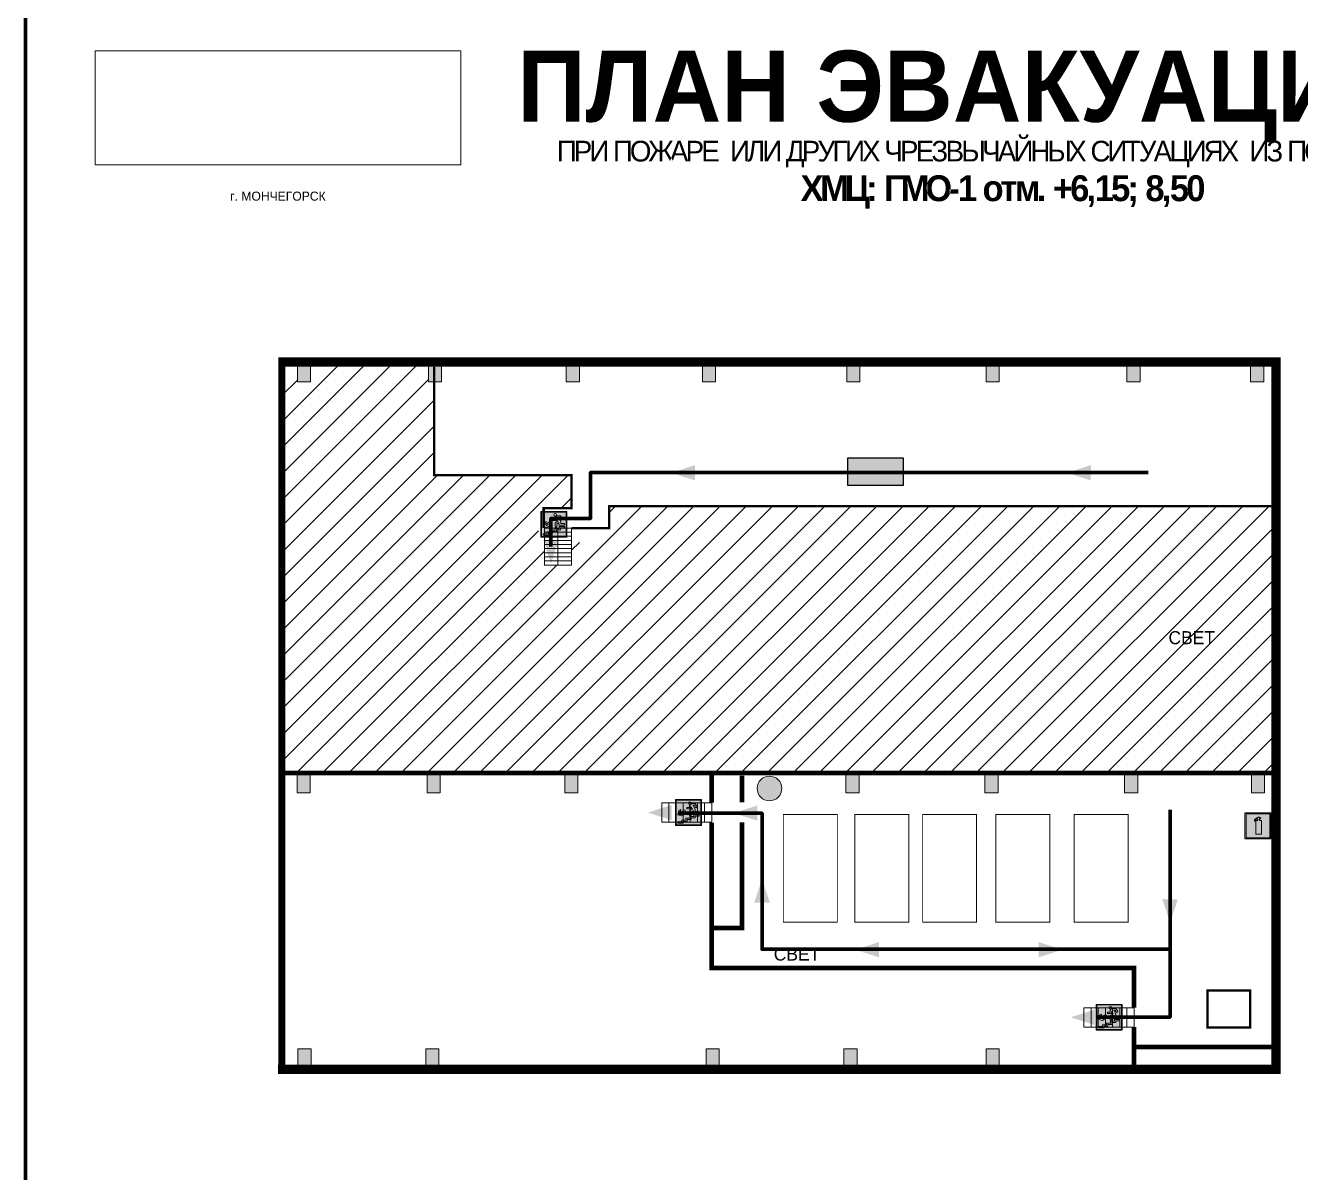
# Model space of a CAD drawing. Header units: millimetres. Extents: x 13114 to 67229, y 22859 to 38520.
# Drawn here: x 21883.5 to 22277.7, y 30529.4 to 30884.1 of the extents above; entities that cross this region are included whole.
import ezdxf

# ---------------------------------------------------------------- set-up
doc = ezdxf.new("R2010")
doc.units = ezdxf.units.MM
doc.layers.add('План_Штампы', color=7, linetype='Continuous')
doc.styles.add('обычный', font='arial.ttf')
picture_1 = doc.add_image_def('image1.jpg', size_in_pixel=(337, 105))

# ---------------------------------------------------------------- blocks, each defined once
blk = doc.blocks.new('A$C7B8C2D5B')
at = {"lineweight": 0}
h = blk.add_hatch(color=5, dxfattribs=at)
h.dxf.hatch_style = 1
h.paths.add_polyline_path([(1.4, -3.02, 1), (-2.11, -3.02, 1)])
at = {"color": 5, "lineweight": 0}
blk.add_circle((-0.36, -3.02), 1.75, dxfattribs=at)
blk = doc.blocks.new('вниз 3')
at = {"lineweight": 0, "true_color": 0xffffff}
h = blk.add_hatch(color=7, dxfattribs=at)
h.dxf.hatch_style = 1
h.paths.add_polyline_path([(40997.5, -4475.69), (40997.25, -4475.28), (40995.76, -4476.15), (40995.97, -4475.23), (40995.39, -4475.56), (40995.05, -4476.83), (40996.33, -4477.17), (40996.91, -4476.83), (40996, -4476.55)], flags=0)
h.paths.add_polyline_path([(40999.81, -4473.95), (41000.22, -4473.95), (41000.64, -4474.67), (41001.03, -4474.43), (41000.46, -4473.49), (41000.42, -4473.49), (40999.43, -4473.49), (40998.68, -4473.92), (40998.68, -4474.57), (40997.88, -4474.57), (40997.88, -4475), (40999.14, -4475), (40999.14, -4474.43), (40999.14, -4474.38), (40999.59, -4475.15), (40998.72, -4475.67), (40998.72, -4477.06), (40999.24, -4477.06), (40999.24, -4475.96), (40999.95, -4475.56), (40999.95, -4476.43), (41001.61, -4476.43), (41001.61, -4475.88), (41000.47, -4475.88), (41000.47, -4475.12)], flags=0)
h.paths.add_polyline_path([(40999.2, -4473.24, 1), (40998.35, -4473.24, 1)], flags=0)
h.paths.add_polyline_path([(41000.46, -4477.26), (41001.69, -4477.26), (41001.69, -4476.84), (41000.03, -4476.84), (41000.03, -4477.39), (40998.78, -4477.39), (40998.78, -4477.95), (40997.53, -4477.95), (40997.53, -4478.5), (40996.29, -4478.5), (40996.29, -4479.06), (40995.05, -4479.06), (40995.05, -4479.48), (40995.29, -4479.48), (40996.72, -4479.48), (40996.72, -4478.92), (40997.97, -4478.92), (40997.97, -4478.36), (40999.2, -4478.36), (40999.2, -4477.81), (41000.46, -4477.81)], flags=0)
h.paths.add_polyline_path([(41002.37, -4472.17), (40994.37, -4472.17), (40994.37, -4480.17), (41002.37, -4480.17)])
h.paths.add_polyline_path([(41002.16, -4479.96), (40994.57, -4479.96), (40994.57, -4472.37), (41002.16, -4472.37)], flags=16)
h.paths.add_polyline_path([(41001.61, -4475.88), (41001.61, -4476.43), (40999.95, -4476.43), (40999.95, -4475.56), (40999.24, -4475.96), (40999.24, -4477.06), (40998.72, -4477.06), (40998.72, -4475.67), (40999.59, -4475.15), (40999.14, -4474.38), (40999.14, -4474.43), (40999.14, -4475), (40997.88, -4475), (40997.88, -4474.57), (40998.68, -4474.57), (40998.68, -4473.92), (40999.43, -4473.49), (41000.42, -4473.49), (41000.46, -4473.49), (41001.03, -4474.43), (41000.64, -4474.67), (41000.22, -4473.95), (40999.81, -4473.95), (41000.47, -4475.12), (41000.47, -4475.88)], flags=0)
h.paths.add_polyline_path([(41001.69, -4476.84), (41001.69, -4477.26), (41000.46, -4477.26), (41000.46, -4477.81), (40999.2, -4477.81), (40999.2, -4478.36), (40997.97, -4478.36), (40997.97, -4478.92), (40996.72, -4478.92), (40996.72, -4479.48), (40995.05, -4479.48), (40995.05, -4479.06), (40996.29, -4479.06), (40996.29, -4478.5), (40997.53, -4478.5), (40997.53, -4477.95), (40998.78, -4477.95), (40998.78, -4477.39), (41000.03, -4477.39), (41000.03, -4476.84)], flags=0)
h.paths.add_polyline_path([(40998.35, -4473.24, -1), (40999.2, -4473.24, -1)], flags=0)
h.paths.add_polyline_path([(40997.5, -4475.69), (40996, -4476.55), (40996.91, -4476.83), (40996.33, -4477.17), (40995.05, -4476.83), (40995.39, -4475.56), (40995.97, -4475.23), (40995.76, -4476.15), (40997.25, -4475.28)], flags=0)
at = {"lineweight": 0}
h = blk.add_hatch(color=126, dxfattribs=at)
h.dxf.hatch_style = 1
h.paths.add_polyline_path([(41002.16, -4472.37), (40994.57, -4472.37), (40994.57, -4479.96), (41002.16, -4479.96)])
h.paths.add_polyline_path([(40995.97, -4475.23), (40995.76, -4476.15), (40997.25, -4475.28), (40997.5, -4475.69), (40996, -4476.55), (40996.91, -4476.83), (40996.33, -4477.17), (40995.05, -4476.83), (40995.39, -4475.56)], flags=16)
h.paths.add_polyline_path([(40997.88, -4474.57), (40998.68, -4474.57), (40998.68, -4473.92), (40999.43, -4473.49), (41000.42, -4473.49), (41000.46, -4473.49), (41001.03, -4474.43), (41000.64, -4474.67), (41000.22, -4473.95), (40999.81, -4473.95), (41000.47, -4475.12), (41000.47, -4475.88), (41001.61, -4475.88), (41001.61, -4476.43), (40999.95, -4476.43), (40999.95, -4475.56), (40999.24, -4475.96), (40999.24, -4477.06), (40998.72, -4477.06), (40998.72, -4475.67), (40999.59, -4475.15), (40999.14, -4474.38), (40999.14, -4474.43), (40999.14, -4475), (40997.88, -4475)], flags=16)
h.paths.add_polyline_path([(40998.35, -4473.24, -1), (40999.2, -4473.24, -1)], flags=16)
h.paths.add_polyline_path([(40997.53, -4477.95), (40998.78, -4477.95), (40998.78, -4477.39), (41000.03, -4477.39), (41000.03, -4476.84), (41001.69, -4476.84), (41001.69, -4477.26), (41000.46, -4477.26), (41000.46, -4477.81), (40999.2, -4477.81), (40999.2, -4478.36), (40997.97, -4478.36), (40997.97, -4478.92), (40996.72, -4478.92), (40996.72, -4479.48), (40995.05, -4479.48), (40995.05, -4479.06), (40996.29, -4479.06), (40996.29, -4478.5), (40997.53, -4478.5)], flags=16)
at = {"lineweight": 0, "true_color": 0xffffff}
h = blk.add_hatch(color=7, dxfattribs=at)
h.dxf.hatch_style = 1
h.paths.add_polyline_path([(40999.2, -4473.24, 1), (40998.35, -4473.24, 1)])
h.paths.add_polyline_path([(40999.81, -4473.95), (41000.22, -4473.95), (41000.64, -4474.67), (41001.03, -4474.43), (41000.46, -4473.49), (41000.42, -4473.49), (40999.43, -4473.49), (40998.68, -4473.92), (40998.68, -4474.57), (40997.88, -4474.57), (40997.88, -4475), (40999.14, -4475), (40999.14, -4474.43), (40999.14, -4474.38), (40999.59, -4475.15), (40998.72, -4475.67), (40998.72, -4477.06), (40999.24, -4477.06), (40999.24, -4475.96), (40999.95, -4475.56), (40999.95, -4476.43), (41001.61, -4476.43), (41001.61, -4475.88), (41000.47, -4475.88), (41000.47, -4475.12)])
h.paths.add_polyline_path([(40999.2, -4477.81), (41000.46, -4477.81), (41000.46, -4477.26), (41001.69, -4477.26), (41001.69, -4476.84), (41000.03, -4476.84), (41000.03, -4477.39), (40998.78, -4477.39), (40998.78, -4477.95), (40997.53, -4477.95), (40997.53, -4478.5), (40996.29, -4478.5), (40996.29, -4479.06), (40995.05, -4479.06), (40995.05, -4479.48), (40995.29, -4479.48), (40996.72, -4479.48), (40996.72, -4478.92), (40997.97, -4478.92), (40997.97, -4478.36), (40999.2, -4478.36)])
h.paths.add_polyline_path([(40997.5, -4475.69), (40997.25, -4475.28), (40995.76, -4476.15), (40995.97, -4475.23), (40995.39, -4475.56), (40995.05, -4476.83), (40996.33, -4477.17), (40996.91, -4476.83), (40996, -4476.55)])
at = {"color": 126, "lineweight": 0}
for points in [[(40994.37, -4472.17), (41002.37, -4472.17), (41002.37, -4480.17), (40994.37, -4480.17)], [(40994.57, -4472.37), (41002.16, -4472.37), (41002.16, -4479.96), (40994.57, -4479.96)]]:
    blk.add_lwpolyline(points, close=True, dxfattribs=at)
for points in [[(40999.14, -4474.43), (40999.14, -4475), (40997.88, -4475), (40997.88, -4474.57), (40998.68, -4474.57), (40998.68, -4473.92), (40999.43, -4473.49), (41000.42, -4473.49), (41000.46, -4473.49), (41001.03, -4474.43), (41000.64, -4474.67), (41000.22, -4473.95), (40999.81, -4473.95), (41000.47, -4475.12), (41000.47, -4475.88), (41001.61, -4475.88), (41001.61, -4476.43), (40999.95, -4476.43), (40999.95, -4475.56), (40999.24, -4475.96), (40999.24, -4477.06), (40998.72, -4477.06), (40998.72, -4475.67), (40999.59, -4475.15), (40999.14, -4474.38), (40999.14, -4474.43)], [(40995.05, -4476.83), (40995.39, -4475.56), (40995.97, -4475.23), (40995.76, -4476.15), (40997.25, -4475.28), (40997.5, -4475.69), (40996, -4476.55), (40996.91, -4476.83), (40996.33, -4477.17), (40995.05, -4476.83)], [(40995.29, -4479.48), (40995.05, -4479.48), (40995.05, -4479.06), (40996.29, -4479.06), (40996.29, -4478.5), (40997.53, -4478.5), (40997.53, -4477.95), (40998.78, -4477.95), (40998.78, -4477.39), (41000.03, -4477.39), (41000.03, -4476.84), (41001.69, -4476.84), (41001.69, -4477.26), (41000.46, -4477.26), (41000.46, -4477.81), (40999.2, -4477.81), (40999.2, -4478.36), (40997.97, -4478.36), (40997.97, -4478.92), (40996.72, -4478.92), (40996.72, -4479.48), (40995.05, -4479.48)]]:
    blk.add_lwpolyline(points, dxfattribs=at)
blk.add_circle((40998.77, -4473.24), 0.426, dxfattribs=at)
blk = doc.blocks.new('A$C3AD82952')
at = {"true_color": 0xf5f5ff}
h = blk.add_hatch(color=7, dxfattribs=at)
h.dxf.hatch_style = 1
h.paths.add_polyline_path([(8.21, 8.73, 0.414214), (7.89, 9.05), (7.22, 9.05), (7.22, 9.92), (7.59, 9.92, 1), (7.57, 10.36), (7.22, 10.36), (7.22, 10.6), (6.43, 10.6), (6.43, 10.36), (6.01, 10.36), (4.74, 9.59), (4.74, 8.69), (4.98, 8.73), (4.98, 9.26), (6.12, 9.91), (6.43, 9.91), (6.43, 9.05), (5.76, 9.05, 0.414214), (5.44, 8.73), (5.44, 2.2), (8.21, 2.2)], flags=0)
h.paths.add_polyline_path([(12.8, 12.8), (0, 12.8), (0, 0), (12.8, 0)])
h.paths.add_polyline_path([(0.51, 12.29), (12.29, 12.29), (12.29, 0.51), (0.51, 0.51)], flags=16)
h.paths.add_polyline_path([(4.74, 9.59), (6.01, 10.36), (6.43, 10.36), (6.43, 10.6), (7.22, 10.6), (7.22, 10.36), (7.59, 10.36, -0.94586), (7.59, 9.92), (7.22, 9.92), (7.22, 9.05), (7.89, 9.05, -0.414214), (8.21, 8.73), (8.21, 2.2), (5.44, 2.2), (5.44, 8.73, -0.414214), (5.76, 9.05), (6.43, 9.05), (6.43, 9.91), (6.12, 9.91), (4.98, 9.26), (4.98, 8.73), (4.74, 8.69)], flags=0)
h = blk.add_hatch(color=242)
h.dxf.hatch_style = 1
h.paths.add_polyline_path([(12.29, 12.29), (0.51, 12.29), (0.51, 0.51), (12.29, 0.51)])
h.paths.add_polyline_path([(4.74, 8.69), (4.74, 9.59), (6.01, 10.36), (6.43, 10.36), (6.43, 10.6), (7.22, 10.6), (7.22, 10.36), (7.59, 10.36, -0.94586), (7.59, 9.92), (7.22, 9.92), (7.22, 9.05), (7.89, 9.05, -0.414214), (8.21, 8.73), (8.21, 2.2), (5.44, 2.2), (5.44, 8.73, -0.414214), (5.76, 9.05), (6.43, 9.05), (6.43, 9.91), (6.12, 9.91), (4.98, 9.26), (4.98, 8.73)], flags=16)
h = blk.add_hatch(color=7, dxfattribs=at)
h.dxf.hatch_style = 1
h.paths.add_polyline_path([(8.21, 8.73, 0.414214), (7.89, 9.05), (7.22, 9.05), (7.22, 9.92), (7.59, 9.92, 1), (7.57, 10.36), (7.22, 10.36), (7.22, 10.6), (6.43, 10.6), (6.43, 10.36), (6.01, 10.36), (4.74, 9.59), (4.74, 8.69), (4.98, 8.73), (4.98, 9.26), (6.12, 9.91), (6.43, 9.91), (6.43, 9.05), (5.76, 9.05, 0.414214), (5.44, 8.73), (5.44, 2.2), (8.21, 2.2)])
at = {"color": 242, "lineweight": 5}
for p, q in [((0, 0), (0, 12.8)), ((0, 12.8), (12.8, 12.8)), ((12.8, 0), (12.8, 12.8)), ((6.01, 10.36), (4.74, 9.59)), ((4.74, 9.59), (4.74, 8.69)), ((4.74, 8.69), (4.98, 8.73)), ((4.98, 9.26), (6.12, 9.91)), ((4.98, 8.73), (4.98, 9.26)), ((5.44, 2.2), (5.44, 8.73)), ((5.76, 9.05), (6.43, 9.05)), ((6.01, 10.36), (6.43, 10.36)), ((6.12, 9.91), (6.43, 9.91)), ((7.22, 10.6), (6.43, 10.6)), ((6.43, 10.6), (6.43, 10.36)), ((6.43, 9.91), (6.43, 9.05)), ((7.22, 10.36), (7.22, 10.6)), ((7.59, 10.36), (7.22, 10.36)), ((7.22, 9.05), (7.22, 9.92)), ((7.59, 9.92), (7.22, 9.92)), ((7.89, 9.05), (7.22, 9.05)), ((8.21, 2.2), (8.21, 8.73)), ((0, 0), (12.8, 0)), ((5.44, 2.2), (8.21, 2.2))]:
    blk.add_line(p, q, dxfattribs=at)
blk.add_lwpolyline([(0.51, 12.29), (12.29, 12.29), (12.29, 0.51), (0.51, 0.51)], close=True, dxfattribs=at)
for centre, radius, start, end in [((5.76, 8.73), 0.32, 90, 180), ((7.58, 10.14), 0.223, 273.18746, 86.81254), ((7.89, 8.73), 0.32, 0, 90)]:
    blk.add_arc(centre, radius, start, end, dxfattribs=at)
blk = doc.blocks.new('A$C32E8229D')
at = {"true_color": 0xffffff}
blk.add_hatch(color=7, dxfattribs=at).paths.add_polyline_path([(0, 0), (0, -8), (16, -8), (16, 0)])
h = blk.add_hatch(color=126)
h.paths.add_polyline_path([(0.2, -0.2), (15.8, -0.2), (15.8, -7.8), (0.2, -7.8)])
h.paths.add_polyline_path([(13.49, -2.05), (12.08, -2.05), (11.37, -2.63, 0.162397), (11.29, -2.84), (11.29, -3.63), (10.35, -3.63), (10.35, -4.05), (11.68, -4.05), (11.68, -3.48), (12.26, -4.28), (11.29, -5.1), (11.29, -6.78), (11.85, -6.78), (11.85, -5.44), (12.8, -4.64), (12.8, -5.94), (14.46, -5.94), (14.46, -5.39), (13.45, -5.39), (13.45, -3.97), (12.46, -2.59), (13.15, -2.59), (13.69, -3.34), (14.18, -3)], flags=16)
h.paths.add_polyline_path([(10.74, -1.82, 1), (11.8, -1.82, 1)], flags=16)
h.paths.add_polyline_path([(9.39, -3.59), (5.99, -3.59), (6.56, -3.03), (5.91, -3.03), (5.1, -3.83), (5.91, -4.64), (6.56, -4.64), (5.99, -4.09), (9.39, -4.09)], flags=16)
h.paths.add_polyline_path([(4.29, -1.08), (1.72, -1.08), (1.72, -6.6), (4.29, -6.6)], flags=16)
at = {"color": 126}
blk.add_lwpolyline([(16, -8), (0, -8), (0, 0), (16, 0)], close=True, dxfattribs=at)

msp = doc.modelspace()

# ---------------------------------------------------------------- hatches: boundary and pattern name
at = {"lineweight": 0}
h = msp.add_hatch(dxfattribs=at)
h.set_pattern_fill('ANSI31', color=256, scale=1.8, angle=180)
h.set_pattern_definition([(225, (59559.2, 46204.621), (4.04111525, -4.04111525), [])])
h.paths.add_polyline_path([(22270.11, 30652.95), (22270.11, 30735.44), (22064.01, 30735.44), (22064.01, 30728.66), (22062.03, 30728.66, -0.046798), (22062.11, 30727.82, -1), (22053.05, 30727.82, -0.046798), (22053.13, 30728.66), (22052.35, 30728.66), (22052.35, 30717.26), (22043.94, 30717.26), (22043.94, 30725.49), (22042.17, 30725.49), (22042.17, 30734.71), (22043.66, 30734.71), (22043.66, 30734.83), (22052.35, 30734.83), (22052.35, 30745.06), (22009.86, 30745.06), (22009.86, 30773.86), (22008.1, 30773.86), (22008.1, 30780.01), (21971.62, 30780.01), (21971.62, 30773.86), (21967.57, 30773.86), (21967.57, 30780.01), (21962.75, 30780.01), (21962.75, 30652.95), (22095.7, 30652.95)])
h.paths.add_polyline_path([(22167.91, 30702), (22151.12, 30702), (22151.12, 30692.62), (22167.91, 30692.62)], flags=24)
h = msp.add_hatch(color=256, dxfattribs=at)
h.dxf.hatch_style = 1
h.paths.add_polyline_path([(21971.62, 30773.86), (21971.62, 30780.01), (21967.57, 30780.01), (21967.57, 30773.86)])
h = msp.add_hatch(color=256, dxfattribs=at)
h.dxf.hatch_style = 1
h.paths.add_polyline_path([(22012.15, 30773.86), (22012.15, 30780.01), (22008.1, 30780.01), (22008.1, 30773.86)])
h = msp.add_hatch(color=256, dxfattribs=at)
h.dxf.hatch_style = 1
h.paths.add_polyline_path([(22054.76, 30773.86), (22054.76, 30780.01), (22050.71, 30780.01), (22050.71, 30773.86)])
h = msp.add_hatch(color=256, dxfattribs=at)
h.dxf.hatch_style = 1
h.paths.add_polyline_path([(22096.86, 30773.86), (22096.86, 30780.01), (22092.8, 30780.01), (22092.8, 30773.86)])
h = msp.add_hatch(color=256, dxfattribs=at)
h.dxf.hatch_style = 1
h.paths.add_polyline_path([(22141.51, 30773.86), (22141.51, 30780.01), (22137.45, 30780.01), (22137.45, 30773.86)])
h = msp.add_hatch(color=256, dxfattribs=at)
h.dxf.hatch_style = 1
h.paths.add_polyline_path([(22184.52, 30773.86), (22184.52, 30780.01), (22180.47, 30780.01), (22180.47, 30773.86)])
h = msp.add_hatch(color=256, dxfattribs=at)
h.dxf.hatch_style = 1
h.paths.add_polyline_path([(22228.09, 30773.86), (22228.09, 30780.01), (22224.03, 30780.01), (22224.03, 30773.86)])
h = msp.add_hatch(color=256, dxfattribs=at)
h.dxf.hatch_style = 1
h.paths.add_polyline_path([(22266.32, 30773.86), (22266.32, 30780.01), (22262.26, 30780.01), (22262.26, 30773.86)])
h = msp.add_hatch(color=256, dxfattribs=at)
h.dxf.hatch_style = 1
h.paths.add_polyline_path([(21971.53, 30646.81), (21971.53, 30652.95), (21967.47, 30652.95), (21967.47, 30646.81)])
h = msp.add_hatch(color=256, dxfattribs=at)
h.dxf.hatch_style = 1
h.paths.add_polyline_path([(22011.74, 30646.81), (22011.74, 30652.95), (22007.68, 30652.95), (22007.68, 30646.81)])
h = msp.add_hatch(color=256, dxfattribs=at)
h.dxf.hatch_style = 1
h.paths.add_polyline_path([(22054.29, 30646.81), (22054.29, 30652.95), (22050.23, 30652.95), (22050.23, 30646.81)])
h = msp.add_hatch(color=256, dxfattribs=at)
h.dxf.hatch_style = 1
h.paths.add_polyline_path([(22141.21, 30646.81), (22141.21, 30652.95), (22137.15, 30652.95), (22137.15, 30646.81)])
h = msp.add_hatch(color=256, dxfattribs=at)
h.dxf.hatch_style = 1
h.paths.add_polyline_path([(22184.2, 30646.81), (22184.2, 30652.95), (22180.14, 30652.95), (22180.14, 30646.81)])
h = msp.add_hatch(color=256, dxfattribs=at)
h.dxf.hatch_style = 1
h.paths.add_polyline_path([(22227.37, 30646.81), (22227.37, 30652.95), (22223.31, 30652.95), (22223.31, 30646.81)])
h = msp.add_hatch(color=256, dxfattribs=at)
h.dxf.hatch_style = 1
h.paths.add_polyline_path([(22266.59, 30646.81), (22266.59, 30652.95), (22262.53, 30652.95), (22262.53, 30646.81)])
h = msp.add_hatch(color=256, dxfattribs=at)
h.dxf.hatch_style = 1
h.paths.add_polyline_path([(21971.8, 30561.46), (21971.8, 30567.61), (21967.74, 30567.61), (21967.74, 30561.46)])
h = msp.add_hatch(color=256, dxfattribs=at)
h.dxf.hatch_style = 1
h.paths.add_polyline_path([(22011.31, 30561.46), (22011.31, 30567.61), (22007.25, 30567.61), (22007.25, 30561.46)])
h = msp.add_hatch(color=256, dxfattribs=at)
h.dxf.hatch_style = 1
h.paths.add_polyline_path([(22097.98, 30561.46), (22097.98, 30567.61), (22093.92, 30567.61), (22093.92, 30561.46)])
h = msp.add_hatch(color=256, dxfattribs=at)
h.dxf.hatch_style = 1
h.paths.add_polyline_path([(22140.59, 30561.46), (22140.59, 30567.61), (22136.53, 30567.61), (22136.53, 30561.46)])
h = msp.add_hatch(color=256, dxfattribs=at)
h.dxf.hatch_style = 1
h.paths.add_polyline_path([(22184.53, 30561.46), (22184.53, 30567.61), (22180.48, 30567.61), (22180.48, 30561.46)])

# ---------------------------------------------------------------- linework, layer by layer
at = {"color": 1, "lineweight": 100}
msp.add_lwpolyline([(21883.53, 30897.37), (22483.53, 30897.37), (22483.53, 30502.37), (21883.53, 30502.37)], close=True, dxfattribs=at)
at = {"lineweight": 0}
for points, const_width in [([(21961.67, 30780.01), (22270.11, 30780.01), (22270.11, 30561.31), (21961.62, 30561.28)], 2.88), ([(21962.75, 30561.31), (21962.75, 30780.01)], 2.16), ([(22043.66, 30728.66), (22043.66, 30734.83), (22052.35, 30734.83), (22052.35, 30745.06), (22009.86, 30745.06), (22009.86, 30778.45)], 0.72), ([(22270.11, 30735.44), (22064.01, 30735.44), (22064.01, 30728.66), (22052.35, 30728.66)], 0.72), ([(22095.7, 30652.95), (21962.75, 30652.95)], 1.44), ([(22226.26, 30574.35), (22226.26, 30561.31), (22270.11, 30561.31), (22270.11, 30652.95), (22095.7, 30652.95), (22095.7, 30643.75)], 1.44), ([(22105.08, 30652.16), (22105.08, 30643.84)], 1.44), ([(22095.7, 30637.59), (22095.7, 30592.62), (22226.26, 30592.62), (22226.26, 30580.36)], 1.44), ([(22105.08, 30637.73), (22105.08, 30604.97), (22095.74, 30604.97)], 1.44), ([(22270.11, 30568.2), (22226.54, 30568.2)], 1.44)]:
    msp.add_lwpolyline(points, dxfattribs=dict(at, const_width=const_width))
msp.add_lwpolyline([(22270.11, 30735.44), (22064.01, 30735.44), (22064.01, 30728.66), (22052.35, 30728.66), (22052.35, 30717.26), (22043.94, 30717.26), (22043.94, 30734.83), (22052.35, 30734.83), (22052.35, 30745.06), (22009.86, 30745.06), (22009.86, 30780.01), (21962.75, 30780.01), (21962.75, 30652.95), (22270.11, 30652.95), (22270.11, 30735.44)], dxfattribs=at)
for points in [[(21971.62, 30780.01), (21967.57, 30780.01), (21967.57, 30773.86), (21971.62, 30773.86)], [(22012.15, 30780.01), (22008.1, 30780.01), (22008.1, 30773.86), (22012.15, 30773.86)], [(22054.76, 30780.01), (22050.71, 30780.01), (22050.71, 30773.86), (22054.76, 30773.86)], [(22096.86, 30780.01), (22092.8, 30780.01), (22092.8, 30773.86), (22096.86, 30773.86)], [(22141.51, 30780.01), (22137.45, 30780.01), (22137.45, 30773.86), (22141.51, 30773.86)], [(22184.52, 30780.01), (22180.47, 30780.01), (22180.47, 30773.86), (22184.52, 30773.86)], [(22228.09, 30780.01), (22224.03, 30780.01), (22224.03, 30773.86), (22228.09, 30773.86)], [(22266.32, 30780.01), (22262.26, 30780.01), (22262.26, 30773.86), (22266.32, 30773.86)], [(22048.15, 30728.66), (22043.94, 30728.66), (22043.94, 30727.4), (22048.15, 30727.4)], [(22048.15, 30727.4), (22043.94, 30727.4), (22043.94, 30726.13), (22048.15, 30726.13)], [(22048.15, 30726.13), (22043.94, 30726.13), (22043.94, 30724.86), (22048.15, 30724.86)], [(22052.35, 30728.66), (22048.15, 30728.66), (22048.15, 30727.4), (22052.35, 30727.4)], [(22052.35, 30727.4), (22048.15, 30727.4), (22048.15, 30726.13), (22052.35, 30726.13)], [(22052.35, 30726.13), (22048.15, 30726.13), (22048.15, 30724.86), (22052.35, 30724.86)], [(22048.15, 30724.86), (22043.94, 30724.86), (22043.94, 30723.6), (22048.15, 30723.6)], [(22048.15, 30723.6), (22043.94, 30723.6), (22043.94, 30722.33), (22048.15, 30722.33)], [(22048.15, 30722.33), (22043.94, 30722.33), (22043.94, 30721.06), (22048.15, 30721.06)], [(22052.35, 30724.86), (22048.15, 30724.86), (22048.15, 30723.6), (22052.35, 30723.6)], [(22052.35, 30723.6), (22048.15, 30723.6), (22048.15, 30722.33), (22052.35, 30722.33)], [(22052.35, 30722.33), (22048.15, 30722.33), (22048.15, 30721.06), (22052.35, 30721.06)], [(22048.15, 30721.06), (22043.94, 30721.06), (22043.94, 30719.79), (22048.15, 30719.79)], [(22048.15, 30719.79), (22043.94, 30719.79), (22043.94, 30718.53), (22048.15, 30718.53)], [(22048.15, 30718.53), (22043.94, 30718.53), (22043.94, 30717.26), (22048.15, 30717.26)], [(22052.35, 30721.06), (22048.15, 30721.06), (22048.15, 30719.79), (22052.35, 30719.79)], [(22052.35, 30719.79), (22048.15, 30719.79), (22048.15, 30718.53), (22052.35, 30718.53)], [(22052.35, 30718.53), (22048.15, 30718.53), (22048.15, 30717.26), (22052.35, 30717.26)], [(21971.53, 30652.95), (21967.47, 30652.95), (21967.47, 30646.81), (21971.53, 30646.81)], [(22011.74, 30652.95), (22007.68, 30652.95), (22007.68, 30646.81), (22011.74, 30646.81)], [(22054.29, 30652.95), (22050.23, 30652.95), (22050.23, 30646.81), (22054.29, 30646.81)], [(22141.21, 30652.95), (22137.15, 30652.95), (22137.15, 30646.81), (22141.21, 30646.81)], [(22184.2, 30652.95), (22180.14, 30652.95), (22180.14, 30646.81), (22184.2, 30646.81)], [(22227.37, 30652.95), (22223.31, 30652.95), (22223.31, 30646.81), (22227.37, 30646.81)], [(22266.59, 30652.95), (22262.53, 30652.95), (22262.53, 30646.81), (22266.59, 30646.81)], [(22082.42, 30637.74), (22080.2, 30637.74), (22080.2, 30643.75), (22082.42, 30643.75)], [(22084.63, 30637.74), (22082.42, 30637.74), (22082.42, 30643.75), (22084.63, 30643.75)], [(22086.84, 30637.74), (22084.63, 30637.74), (22084.63, 30643.75), (22086.84, 30643.75)], [(22089.06, 30637.74), (22086.84, 30637.74), (22086.84, 30643.75), (22089.06, 30643.75)], [(22091.27, 30637.74), (22089.06, 30637.74), (22089.06, 30643.75), (22091.27, 30643.75)], [(22093.48, 30637.74), (22091.27, 30637.74), (22091.27, 30643.75), (22093.48, 30643.75)], [(22095.7, 30637.74), (22093.48, 30637.74), (22093.48, 30643.75), (22095.7, 30643.75)], [(22212.97, 30574.35), (22210.76, 30574.35), (22210.76, 30580.36), (22212.97, 30580.36)], [(22215.19, 30574.35), (22212.97, 30574.35), (22212.97, 30580.36), (22215.19, 30580.36)], [(22217.4, 30574.35), (22215.19, 30574.35), (22215.19, 30580.36), (22217.4, 30580.36)], [(22219.62, 30574.35), (22217.4, 30574.35), (22217.4, 30580.36), (22219.62, 30580.36)], [(22221.83, 30574.35), (22219.62, 30574.35), (22219.62, 30580.36), (22221.83, 30580.36)], [(22224.04, 30574.35), (22221.83, 30574.35), (22221.83, 30580.36), (22224.04, 30580.36)], [(22226.26, 30574.35), (22224.04, 30574.35), (22224.04, 30580.36), (22226.26, 30580.36)], [(21971.8, 30567.61), (21967.74, 30567.61), (21967.74, 30561.46), (21971.8, 30561.46)], [(22011.31, 30567.61), (22007.25, 30567.61), (22007.25, 30561.46), (22011.31, 30561.46)], [(22097.98, 30567.61), (22093.92, 30567.61), (22093.92, 30561.46), (22097.98, 30561.46)], [(22140.59, 30567.61), (22136.53, 30567.61), (22136.53, 30561.46), (22140.59, 30561.46)], [(22184.53, 30567.61), (22180.48, 30567.61), (22180.48, 30561.46), (22184.53, 30561.46)]]:
    msp.add_lwpolyline(points, close=True, dxfattribs=at)
at = {"color": 126, "lineweight": 100, "true_color": 0x008754}
for points in [[(22230.65, 30745.89), (22058.22, 30745.89), (22058.22, 30731.67), (22045.94, 30731.67), (22045.94, 30722.97)], [(22237.37, 30598.41), (22111.26, 30598.41), (22111.26, 30640.51), (22085.29, 30640.51)], [(22237.37, 30641.55), (22237.37, 30577.45), (22214.49, 30577.45)]]:
    msp.add_lwpolyline(points, dxfattribs=at)
at = {"lineweight": 0}
for points, const_width in [([(22134.5, 30606.78), (22117.82, 30606.78), (22117.82, 30640.12), (22134.5, 30640.12)], 0.288), ([(22156.63, 30606.78), (22139.95, 30606.78), (22139.95, 30640.12), (22156.63, 30640.12)], 0.288), ([(22177.57, 30606.78), (22160.89, 30606.78), (22160.89, 30640.12), (22177.57, 30640.12)], 0.288), ([(22200.22, 30606.78), (22183.53, 30606.78), (22183.53, 30640.12), (22200.22, 30640.12)], 0.288), ([(22224.39, 30606.78), (22207.71, 30606.78), (22207.71, 30640.12), (22224.39, 30640.12)], 0.288), ([(22262.11, 30574.24), (22248.99, 30574.24), (22248.99, 30585.67), (22262.11, 30585.67)], 0.72)]:
    msp.add_lwpolyline(points, close=True, dxfattribs=dict(at, const_width=const_width))
at = {"layer": 'План_Штампы', "color": 126, "true_color": 0x008754}
for points in [[(22090.52, 30748.17), (22090.5, 30743.41), (22083.2, 30745.77)], [(22212.88, 30748.17), (22212.87, 30743.41), (22205.56, 30745.77)], [(22043.59, 30725.04), (22048.35, 30725.03), (22045.99, 30717.72)], [(22083.32, 30643.08), (22083.31, 30638.32), (22076, 30640.68)], [(22109.81, 30642.93), (22109.8, 30638.17), (22102.49, 30640.53)], [(22113.62, 30612.87), (22108.86, 30612.88), (22111.22, 30620.19)], [(22234.99, 30613.92), (22239.76, 30613.9), (22237.4, 30606.6)], [(22147.42, 30600.66), (22147.4, 30595.9), (22140.1, 30598.26)], [(22196.74, 30595.9), (22196.75, 30600.66), (22204.06, 30598.3)], [(22214.03, 30579.77), (22214.02, 30575.01), (22206.71, 30577.37)]]:
    msp.add_solid(points, dxfattribs=at)

# ---------------------------------------------------------------- block references
at = {"color": 126, "true_color": 0x008754}
for p in [(-18951.49, 35205.99), (-18909.89, 35116.87), (-18779.83, 35053.56)]:
    msp.add_blockref('вниз 3', p, dxfattribs=at)
at = {"xscale": 2.177419353276491, "yscale": 2.177419353276491, "zscale": 2.177419353276491, "rotation": 180}
msp.add_blockref('A$C7B8C2D5B', (22112.74, 30641.58), dxfattribs=at)
at = {"xscale": 0.625, "yscale": 0.625, "zscale": 0.625}
msp.add_blockref('A$C3AD82952', (22260.53, 30632.6), dxfattribs=at)
at = {"layer": 'План_Штампы', "color": 126, "true_color": 0x008754, "xscale": 1.069211497406977, "yscale": 1.069211497406977, "zscale": 1.069211497406977, "rotation": 359.9978653237145}
msp.add_blockref('A$C32E8229D', (22137.72, 30750.42), dxfattribs=at)

# ---------------------------------------------------------------- texts
at = {"lineweight": 0, "style": 'обычный'}
for s, insert, char_height, width, attachment_point in [('{\\fProxima Nova Rg|b1|i0|c204|p2;ПЛАН ЭВАКУАЦИИ}', (22035.58, 30876.33), 22, 493.8901, 1), ('\\pi-8.4,l8.4,t8.4;{\\fProxima Nova Rg|b0|i0|c204|p2;г. МОНЧЕГОРСК\\H1.1997x; }', (21961.57, 30831.32), 2.8, 126.6484, 5), ('\\pi-12.096,l12.096,t12.096;{\\fProxima Nova Rg|b0|i0|c204|p2;СВЕТ\\H1.1997x; }', (22244.08, 30694.76), 4.032, 182.3736, 5), ('\\pi-12.096,l12.096,t12.096;{\\fProxima Nova Rg|b0|i0|c204|p2;СВЕТ\\H1.1997x; }', (22122.05, 30596.91), 4.032, 182.3736, 5)]:
    msp.add_mtext(s, dxfattribs=dict(at, insert=insert, char_height=char_height, width=width, attachment_point=attachment_point))
at = {"color": 0, "lineweight": 0, "insert": (22185.28, 30848.63), "char_height": 8, "width": 449.2158, "attachment_point": 5, "style": 'обычный'}
msp.add_mtext('{\\fArial Black|b1|i0|c204|p34;\\H2x;\\T0.85;  \\fArial Narrow|b0|i0|c204|p34;\\H0.8x;\\W0.9;\\P\\fProxima Nova Rg|b0|i0|c204|p2;\\H0.5x;\\W1;\\C256;ПРИ ПОЖАРЕ  ИЛИ ДРУГИХ ЧРЕЗВЫЧАЙНЫХ СИТУАЦИЯХ  ИЗ ПОМЕЩЕНИЙ \\fProxima Nova Rg|b1|i0|c204|p2;\\H1.25x;\\PХМЦ: ГМО-1 отм. +6,15; 8,50}', dxfattribs=at)

# ---------------------------------------------------------------- pictures from other files: only their frames are drawn
at = {"color": 7, "lineweight": 0, "true_color": 0xf5f5ff}
image = msp.add_image(picture_1, insert=(21905.02, 30841.07), size_in_units=(113.11, 35.24), dxfattribs=at)
image.dxf.flags = 7

doc.saveas('drawing.dxf')
